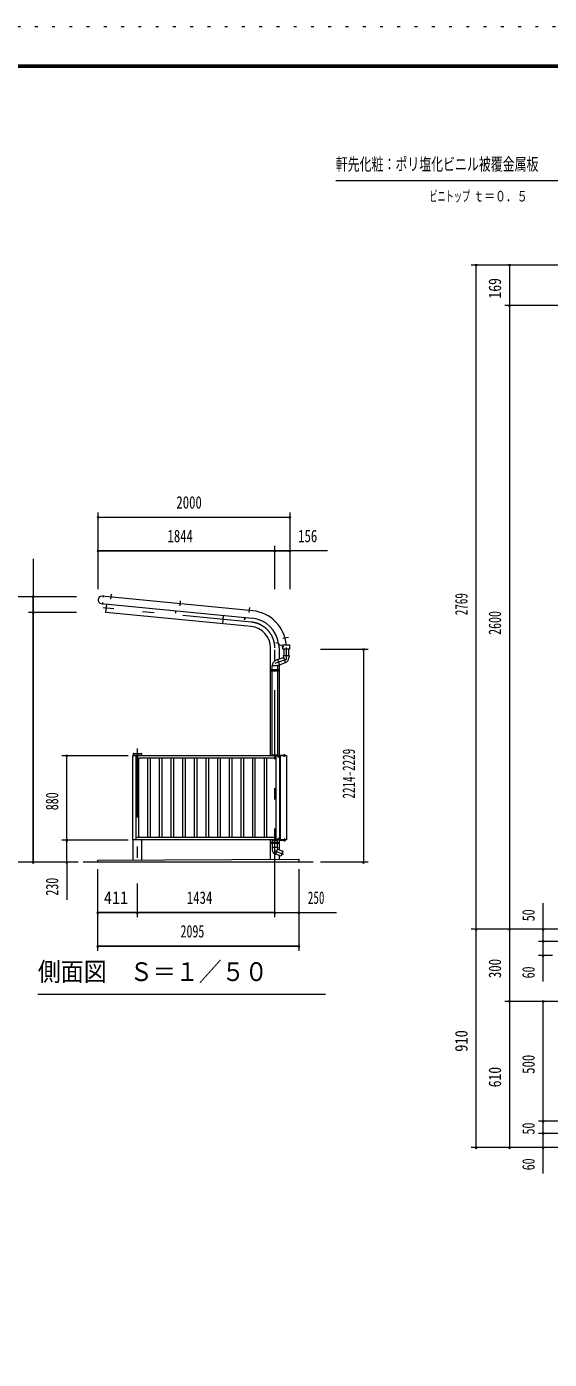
# Model space of a CAD drawing. Units: millimetres, scale not verified, with parts at other scales. Extents: x -27014 to 27021, y -10500 to 10500.
# Drawn here: x 10735 to 16187, y -3387 to 10500 of the extents above; entities that cross this region are included whole.
import ezdxf
from ezdxf.enums import TextEntityAlignment as Align

# ---------------------------------------------------------------- set-up
doc = ezdxf.new("R2010")
doc.units = ezdxf.units.MM
doc.header["$LTSCALE"] = 60
doc.linetypes.add('USER3', pattern=[24, 12, -5, 2, -5])
doc.linetypes.add('USER4', pattern=[3, 0.5, -2.5])
for name, color, linetype, lineweight in [('0-2_1-05BOLD', 7, 'Continuous', 18), ('0-3_1-25CENTER', 3, 'USER3', 18), ('0-4_1-45THIN', 4, 'Continuous', 18), ('0-5_1-55DIM', 3, 'Continuous', 18), ('0-A_2-52DIM', 3, 'Continuous', 18), ('0-C_F-F1PAPER', 5, 'Continuous', 18), ('0-D_F-E_J_ADD', 5, 'USER4', 18)]:
    doc.layers.add(name, color=color, linetype=linetype, lineweight=lineweight)
doc.styles.add('ＭＳ ゴシック', font='')
doc.styles.get('ＭＳ ゴシック').set_extended_font_data('MS Gothic')

msp = doc.modelspace()

# ---------------------------------------------------------------- linework, layer by layer
at = {"layer": '0-2_1-05BOLD'}
for p, q in [((11513.4, 4488), (13086.22, 4336.54)), ((13093.91, 4413.16), (11520.78, 4564.64)), ((12785.21, 4365.53), (12776.87, 4278.84)), ((13379.77, 4054.97), (13441.86, 4060.56)), ((13408.99, 4057.6), (13408.99, 4057.49)), ((13412.19, 4057.49), (13412.19, 4057.89)), ((13279.33, 3800.67), (13279.33, 4025.67)), ((13352.73, 3903.84), (13329.09, 3893.36)), ((13352.73, 3903.84), (13372.57, 3849.34)), ((13416.18, 3925.34), (13353.24, 3902.43)), ((13368.42, 4025.67), (13368.42, 3907.96)), ((13416.18, 4012.49), (13416.18, 3947.34)), ((13434.99, 3873.66), (13416.18, 3925.34)), ((13472.69, 3947.34), (13470.92, 3921.55)), ((13471.18, 3947.34), (13471.18, 4012.49)), ((13279.33, 2904.67), (13279.33, 3784.67)), ((13294.78, 3784.67), (13294.78, 3800.67)), ((13296.38, 3843.22), (13351.38, 3843.22)), ((13296.38, 3800.67), (13296.38, 3842.92)), ((13296.38, 2904.67), (13296.38, 3784.67)), ((13320.83, 3784.67), (13320.83, 3800.67)), ((13320.83, 3792.67), (13326.93, 3792.67)), ((13326.93, 3800.67), (13326.93, 3784.67)), ((13351.38, 3784.67), (13351.38, 2904.67)), ((13352.98, 3800.67), (13352.98, 3784.67)), ((13368.42, 3848.15), (13368.42, 3800.67)), ((13368.42, 3784.67), (13368.42, 2904.67)), ((13372.05, 3850.75), (13434.71, 3873.56)), ((11845.33, 2924.67), (11845.33, 2904.67)), ((11934.43, 2919.67), (11845.33, 2919.67)), ((11848.33, 2927.67), (11931.42, 2927.67)), ((11934.42, 2924.67), (11934.42, 2904.67)), ((11877.88, 2024.67), (11877.88, 2904.67)), ((11877.88, 2879.67), (13335.88, 2879.67)), ((13320.99, 2912.96), (13320.99, 2909.47)), ((13326.76, 2909.47), (13326.76, 2912.96)), ((13335.88, 2904.67), (13335.88, 2024.67)), ((13373.23, 2898.17), (13371.63, 2898.17)), ((13373.23, 2891.67), (13375.23, 2889.67)), ((13375.23, 2887.67), (13373.23, 2889.67)), ((13373.23, 2881.87), (13375.23, 2881.87)), ((13380.03, 2897.18), (13375.23, 2897.18)), ((13375.23, 2893.42), (13380.03, 2893.42)), ((13375.23, 2885.92), (13380.03, 2885.92)), ((13384.63, 2024.67), (13384.63, 2904.67)), ((13420.54, 2912.96), (13420.54, 2909.47)), ((13426.31, 2909.47), (13426.31, 2912.96)), ((11845.33, 1816.42), (11845.33, 2024.67)), ((13335.88, 2049.67), (11877.88, 2049.67)), ((11934.42, 2024.67), (11934.42, 1816.85)), ((13279.33, 2002.67), (13279.33, 2024.67)), ((13279.33, 1823.27), (13279.33, 1986.67)), ((13294.78, 2002.67), (13294.78, 1986.67)), ((13294.88, 1949.76), (13352.88, 1949.76)), ((13294.88, 1949.76), (13296.64, 1923.97)), ((13296.38, 2024.67), (13296.38, 2002.67)), ((13296.38, 1986.67), (13296.38, 1949.76)), ((13320.83, 1986.67), (13320.83, 2002.67)), ((13320.83, 1994.67), (13326.93, 1994.67)), ((13320.99, 2019.87), (13320.99, 2016.38)), ((13326.76, 2016.38), (13326.76, 2019.87)), ((13326.93, 2002.67), (13326.93, 1986.67)), ((13351.38, 2002.67), (13351.38, 2024.67)), ((13351.38, 1949.76), (13351.38, 1986.67)), ((13352.98, 1986.67), (13352.98, 2002.67)), ((13368.42, 2024.67), (13368.42, 2002.67)), ((13368.43, 1986.67), (13368.43, 1921.56)), ((13375.23, 2041.67), (13373.23, 2039.67)), ((13373.23, 2037.67), (13375.23, 2039.67)), ((13380.03, 2043.42), (13375.23, 2043.42)), ((13375.23, 2035.92), (13380.03, 2035.92)), ((13420.54, 2016.38), (13420.54, 2019.87)), ((13426.31, 2019.87), (13426.31, 2016.38)), ((11478.87, 1794.67), (11478.87, 1814.67)), ((13332.57, 1876.08), (13351.38, 1927.76)), ((13368.43, 1863.03), (13368.43, 1823.69)), ((13723.87, 1794.67), (11323.88, 1794.67))]:
    msp.add_line(p, q, dxfattribs=at)
for points in [[(11567.65, 4482.78), (11559.59, 4399.16), (11562.78, 4398.86)], [(13075.48, 4250.08), (11562.48, 4395.77), (11570.83, 4482.47)], [(12289.31, 4413.28), (12287.1, 4390.39), (12290.29, 4390.08), (12292.49, 4412.98)], [(13014.15, 4343.48), (13011.95, 4320.6), (13008.77, 4320.9), (13010.97, 4343.79)], [(13361.61, 4080.32), (13338.96, 4076.33), (13338.41, 4079.48), (13361.03, 4083.47)], [(13416.18, 3925.34), (13414.68, 3947.34), (13472.68, 3947.34)], [(13372.56, 3849.34), (13351.38, 3843.22), (13351.38, 3800.67)], [(13343.88, 2904.67), (13343.88, 2907.87), (13303.88, 2907.87), (13303.88, 2904.67)], [(13330.13, 2907.87), (13330.13, 2909.47), (13317.62, 2909.47), (13317.62, 2907.87)], [(13318.1, 2909.47), (13318.1, 2912.96), (13318.97, 2913.47), (13328.78, 2913.47), (13329.65, 2912.96), (13329.65, 2909.47)], [(13371.63, 2903.67), (13371.63, 2872.87), (13370.87, 2872.87)], [(13373.23, 2898.17), (13373.23, 2881.17), (13371.63, 2881.17)], [(13372.63, 2907.87), (13438.43, 2907.87), (13438.43, 2904.67)], [(13372.63, 2904.67), (13444.63, 2904.67), (13444.63, 2024.67), (13372.63, 2024.67)], [(13375.23, 2881.87), (13375.23, 2897.47), (13373.23, 2897.47)], [(13380.03, 2897.18), (13380.73, 2895.97), (13380.73, 2883.37), (13380.03, 2882.16), (13375.23, 2882.16)], [(13429.68, 2907.87), (13429.68, 2909.47), (13417.18, 2909.47), (13417.18, 2907.87)], [(13417.65, 2909.47), (13417.65, 2912.96), (13418.53, 2913.47), (13428.33, 2913.47), (13429.2, 2912.96), (13429.2, 2909.47)], [(13343.88, 2024.67), (13343.88, 2021.47), (13303.88, 2021.47), (13303.88, 2024.67)], [(13317.62, 2021.47), (13317.62, 2019.87), (13330.13, 2019.87), (13330.13, 2021.47)], [(13329.65, 2019.87), (13329.65, 2016.38), (13328.78, 2015.87), (13318.97, 2015.87), (13318.1, 2016.38), (13318.1, 2019.87)], [(13352.88, 1949.76), (13351.38, 1927.76), (13407.76, 1907.24), (13388.95, 1855.56), (13332.85, 1875.98)], [(13371.63, 2025.67), (13371.63, 2056.47), (13370.87, 2056.47)], [(13371.63, 2048.17), (13373.23, 2048.17), (13373.23, 2031.17), (13371.63, 2031.17)], [(13372.63, 2021.47), (13438.43, 2021.47), (13438.43, 2024.67)], [(13373.23, 2031.87), (13375.23, 2031.87), (13375.23, 2047.47), (13373.23, 2047.47)], [(13375.23, 2047.18), (13380.03, 2047.18), (13380.73, 2045.97), (13380.73, 2033.37), (13380.03, 2032.17), (13375.23, 2032.17)], [(13429.68, 2021.47), (13429.68, 2019.87), (13417.18, 2019.87), (13417.18, 2021.47)], [(13417.65, 2019.87), (13417.65, 2016.38), (13418.53, 2015.87), (13428.33, 2015.87), (13429.2, 2016.38), (13429.2, 2019.87)], [(11478.87, 1814.67), (13573.88, 1824.67), (13573.88, 1794.67)]]:
    msp.add_lwpolyline(points, dxfattribs=at)
for points in [[(13477.79, 4012.49), (13407.79, 4012.49), (13407.79, 4057.49), (13477.79, 4057.49)], [(13370.03, 3800.67), (13370.03, 3784.67), (13277.73, 3784.67), (13277.73, 3800.67)], [(13370.87, 2904.67), (13370.87, 2024.67), (11842.88, 2024.67), (11842.88, 2904.67)], [(13370.03, 2002.67), (13370.03, 1986.67), (13277.73, 1986.67), (13277.73, 2002.67)]]:
    msp.add_lwpolyline(points, close=True, dxfattribs=at)
for centre, radius, start, end in [((11518.5, 4526.28), 38.62, 82.41238, 262.41238), ((13053.87, 4025.67), 312.55, 7.76237, 84.05869), ((13053.87, 4025.67), 389.55, 4.68604, 84.10165), ((13053.87, 4025.67), 225.45, 0, 84.50003), ((13378.42, 4069.91), 15, 187.76337, 275.1433), ((13053.87, 4025.67), 314.55, 0, 6.42661), ((13053.87, 4025.67), 374.55, 4.87415, 5.13853), ((13351.38, 3843.08), 55, 113.90668, 180.16823), ((13416.05, 3925.29), 55, 289.83269, 356.09424), ((11848.33, 2924.67), 3, 90, 180), ((11931.42, 2924.67), 3, 0, 90), ((13319.54, 2911.15), 2.32, 51.46857, 90), ((13323.88, 2904.96), 8.51, 70.17088, 109.83133), ((13328.2, 2911.15), 2.32, 90, 128.54623), ((13372.63, 2903.67), 4.2, 90, 166.21272), ((13372.63, 2903.67), 1, 90, 180), ((13377.85, 2895.3), 2.88, 319.27318, 360), ((13370.27, 2889.67), 10.46, 338.97459, 21.0237), ((13377.85, 2884.04), 2.88, 0, 40.72682), ((13419.1, 2911.15), 2.32, 51.46857, 90), ((13423.43, 2904.96), 8.51, 70.17088, 109.83133), ((13427.76, 2911.15), 2.32, 90, 128.54623), ((13319.54, 2018.19), 2.32, 270, 308.53143), ((13323.88, 2024.38), 8.51, 250.16867, 289.82912), ((13328.2, 2018.19), 2.32, 231.45377, 270), ((13372.63, 2025.67), 4.2, 193.78728, 270), ((13372.63, 2025.67), 1, 180, 270), ((13377.85, 2045.3), 2.88, 319.27318, 360), ((13370.27, 2039.67), 10.46, 338.9763, 21.02541), ((13377.85, 2034.04), 2.88, 0, 40.72682), ((13419.1, 2018.19), 2.32, 270, 308.53143), ((13423.43, 2024.38), 8.51, 250.16867, 289.82912), ((13427.76, 2018.19), 2.32, 231.45377, 270), ((13351.51, 1927.72), 55, 183.90576, 250.16731)]:
    msp.add_arc(centre, radius, start, end, dxfattribs=at)
at = {"layer": '0-3_1-25CENTER'}
for p, q in [((11615.85, 4584.82), (11610.89, 4533.3)), ((11528.36, 4477.51), (11530.37, 4498.42)), ((11535.92, 4555.98), (11537.59, 4573.44)), ((12337.51, 4515.33), (12332.55, 4463.81)), ((13059.17, 4445.85), (13054.21, 4394.32)), ((13079.75, 4294.43), (11533.71, 4443.29)), ((13395.96, 4042.49), (13418.76, 4042.49)), ((13408.56, 4127.39), (13465.39, 4137.41)), ((13323.88, 1425.98), (13323.88, 4025.67)), ((11889.88, 2977.67), (11889.88, 1579.94)), ((13423.43, 2890.19), (13423.43, 2916.38)), ((13352.82, 2889.67), (13384.73, 2889.67)), ((13352.82, 2039.67), (13384.73, 2039.67)), ((13423.43, 2039.15), (13423.43, 2012.96)), ((13417.15, 1874.56), (13323.88, 1908.51))]:
    msp.add_line(p, q, dxfattribs=at)
msp.add_lwpolyline([(13443.68, 4030.63), (13443.68, 3906.09), (13323.88, 3862.48)], dxfattribs=at)
msp.add_arc((13053.87, 4025.67), 270, 0, 84.50003, dxfattribs=at)
at = {"layer": '0-4_1-45THIN'}
for p, q in [((11901.88, 2879.67), (11901.88, 2049.67)), ((11999.38, 2049.67), (11999.38, 2879.67)), ((12023.38, 2879.67), (12023.38, 2049.67)), ((12120.88, 2049.67), (12120.88, 2879.67)), ((12144.87, 2879.67), (12144.87, 2049.67)), ((12242.37, 2049.67), (12242.37, 2879.67)), ((12266.38, 2879.67), (12266.38, 2049.67)), ((12363.88, 2049.67), (12363.88, 2879.67)), ((12387.87, 2879.67), (12387.87, 2049.67)), ((12485.38, 2049.67), (12485.38, 2879.67)), ((12509.38, 2879.67), (12509.38, 2049.67)), ((12606.88, 2049.67), (12606.88, 2879.67)), ((12630.88, 2879.67), (12630.88, 2049.67)), ((12728.38, 2049.67), (12728.38, 2879.67)), ((12752.38, 2879.67), (12752.38, 2049.67)), ((12849.88, 2049.67), (12849.88, 2879.67)), ((12873.87, 2879.67), (12873.87, 2049.67)), ((12971.38, 2049.67), (12971.38, 2879.67)), ((12995.38, 2879.67), (12995.38, 2049.67)), ((13092.87, 2049.67), (13092.87, 2879.67)), ((13116.87, 2879.67), (13116.87, 2049.67)), ((13214.38, 2049.67), (13214.38, 2879.67)), ((13238.38, 2879.67), (13238.38, 2049.67))]:
    msp.add_line(p, q, dxfattribs=at)
at = {"layer": '0-5_1-55DIM'}
for p, q in [((11479.88, 4638.67), (11479.88, 5438.67)), ((13479.88, 5438.67), (13479.88, 4638.67)), ((11489.88, 5388.67), (11469.88, 5388.67)), ((11479.88, 5388.67), (13479.88, 5388.67)), ((11479.88, 5388.67), (13479.88, 5388.67)), ((13489.88, 5388.67), (13469.88, 5388.67)), ((11489.88, 5038.67), (11469.88, 5038.67)), ((11479.88, 5038.67), (13323.88, 5038.67)), ((13872.38, 5038.67), (11479.88, 5038.67)), ((13333.88, 5038.67), (13313.88, 5038.67)), ((13323.88, 4638.67), (13323.88, 5088.67)), ((13323.88, 5038.67), (13479.88, 5038.67)), ((13489.88, 5038.67), (13469.88, 5038.67)), ((10803.88, 4956.17), (10803.88, 1794.67)), ((10403.88, 4563.67), (11253.88, 4563.67)), ((10813.88, 4563.67), (10793.88, 4563.67)), ((10803.88, 4394.67), (10803.88, 4563.67)), ((11253.88, 4394.67), (10753.88, 4394.67)), ((10813.88, 4394.67), (10793.88, 4394.67)), ((10803.88, 1794.67), (10803.88, 4394.67)), ((13798.87, 4012.49), (14298.87, 4012.49)), ((14258.87, 4012.49), (14238.87, 4012.49)), ((14248.87, 4012.49), (14248.87, 1794.67)), ((11103.88, 2904.67), (11792.88, 2904.67)), ((11163.88, 2904.67), (11143.88, 2904.67)), ((11153.88, 2024.67), (11153.88, 2904.67)), ((11103.88, 2024.67), (11792.88, 2024.67)), ((11163.88, 2024.67), (11143.88, 2024.67)), ((11153.88, 1794.67), (11153.88, 2024.67)), ((11273.88, 1794.67), (10403.88, 1794.67)), ((10813.88, 1794.67), (10793.88, 1794.67)), ((11163.88, 1794.67), (11143.88, 1794.67)), ((11153.88, 1794.67), (11153.88, 1402.17)), ((11478.88, 869.67), (11478.88, 1719.67)), ((13573.88, 1719.67), (13573.88, 869.67)), ((14298.87, 1794.67), (13798.87, 1794.67)), ((14258.87, 1794.67), (14238.87, 1794.67)), ((11889.88, 1569.67), (11889.88, 1219.67)), ((13323.88, 1219.67), (13323.88, 1569.67)), ((11488.88, 1269.67), (11468.88, 1269.67)), ((11889.88, 1269.67), (11478.88, 1269.67)), ((11478.88, 1269.67), (13966.37, 1269.67)), ((11899.88, 1269.67), (11879.88, 1269.67)), ((13323.88, 1269.67), (11889.88, 1269.67)), ((13333.88, 1269.67), (13313.88, 1269.67)), ((13323.88, 1269.67), (13573.88, 1269.67)), ((13583.88, 1269.67), (13563.88, 1269.67)), ((11488.88, 919.67), (11468.88, 919.67)), ((11478.88, 919.67), (13573.88, 919.67)), ((13573.88, 919.67), (11478.88, 919.67)), ((13583.88, 919.67), (13563.88, 919.67)), ((10851.38, 419.67), (13851.38, 419.67))]:
    msp.add_line(p, q, dxfattribs=at)
for centre in [(11479.88, 5388.67), (13479.88, 5388.67), (11479.88, 5038.67), (13323.88, 5038.67), (13479.88, 5038.67), (10803.88, 4563.67), (10803.88, 4394.67), (14248.87, 4012.49), (11153.88, 2904.67), (11153.88, 2024.67), (10803.88, 1794.67), (11153.88, 1794.67), (14248.87, 1794.67), (11478.88, 1269.67), (11889.88, 1269.67), (13323.88, 1269.67), (13573.88, 1269.67), (11478.88, 919.67), (13573.88, 919.67)]:
    msp.add_arc(centre, 10, 180, 0, dxfattribs=at)
at = {"layer": '0-A_2-52DIM'}
for p, q in [((15372.31, 8017.43), (17101.91, 8017.43)), ((15432.31, 8017.43), (15412.31, 8017.43)), ((15422.31, -1180.07), (15422.31, 8019.94)), ((15782.31, 8017.43), (15762.31, 8017.43)), ((15772.31, 8019.94), (15772.31, -1180.07)), ((17281.44, 7594.92), (15722.31, 7594.92)), ((15782.31, 7594.92), (15762.31, 7594.92)), ((16122.31, 549.93), (16122.31, 1364.93)), ((16822.31, 1094.93), (15372.31, 1094.93)), ((15432.31, 1094.93), (15412.31, 1094.93)), ((15782.31, 1094.93), (15762.31, 1094.93)), ((16132.31, 1094.93), (16112.31, 1094.93)), ((16072.31, 969.93), (17147.31, 969.93)), ((16132.31, 969.93), (16112.31, 969.93)), ((16220.44, 819.93), (16072.31, 819.93)), ((16132.31, 819.93), (16112.31, 819.93)), ((15722.31, 344.93), (19984.81, 344.93)), ((15782.31, 344.93), (15762.31, 344.93)), ((16132.31, 344.93), (16112.31, 344.93)), ((16122.31, -1450.07), (16122.31, 344.93)), ((19984.81, -905.07), (16072.31, -905.07)), ((16132.31, -905.07), (16112.31, -905.07)), ((16072.31, -1030.07), (19984.81, -1030.07)), ((16132.31, -1030.07), (16112.31, -1030.07)), ((19984.81, -1180.07), (15372.31, -1180.07)), ((15432.31, -1180.07), (15412.31, -1180.07)), ((15782.31, -1180.07), (15762.31, -1180.07)), ((16132.31, -1180.07), (16112.31, -1180.07))]:
    msp.add_line(p, q, dxfattribs=at)
msp.add_lwpolyline([(17211.76, 7970.46), (16559.81, 8894.93), (13959.81, 8894.93)], dxfattribs=at)
for centre in [(15422.31, 8017.43), (15772.31, 8017.43), (15772.31, 7594.92), (15422.31, 1094.93), (15772.31, 1094.93), (16122.31, 1094.93), (16122.31, 969.93), (16122.31, 819.93), (15772.31, 344.93), (16122.31, 344.93), (16122.31, -905.07), (16122.31, -1030.07), (15422.31, -1180.07), (15772.31, -1180.07), (16122.31, -1180.07)]:
    msp.add_arc(centre, 10, 180, 0, dxfattribs=at)
at = {"layer": '0-C_F-F1PAPER'}
for points in [[(26521.22, -10000), (-2178.78, -10000), (-2178.78, 10100), (26521.22, 10100)], [(26518.72, -9997.5), (26518.72, 10097.5), (-2176.28, 10097.5), (-2176.28, -9997.5)], [(26516.22, -9995), (26516.22, 10095), (-2173.78, 10095), (-2173.78, -9995)], [(26513.72, -9992.5), (-2171.28, -9992.5), (-2171.28, 10092.5), (26513.72, 10092.5)], [(26511.22, -9990), (26511.22, 10090), (-2168.78, 10090), (-2168.78, -9990)], [(26508.72, -9987.5), (-2166.28, -9987.5), (-2166.28, 10087.5), (26508.72, 10087.5)], [(26506.22, -9985), (26506.22, 10085), (-2163.78, 10085), (-2163.78, -9985)], [(26503.72, -9982.5), (-2161.28, -9982.5), (-2161.28, 10082.5), (26503.72, 10082.5)], [(26501.22, -9980), (-2158.78, -9980), (-2158.78, 10080), (26501.22, 10080)], [(26498.72, -9977.5), (-2156.28, -9977.5), (-2156.28, 10077.5), (26498.72, 10077.5)], [(26496.22, -9975), (26496.22, 10075), (-2153.78, 10075), (-2153.78, -9975)]]:
    msp.add_lwpolyline(points, close=True, dxfattribs=at)
at = {"layer": '0-D_F-E_J_ADD'}
msp.add_lwpolyline([(27021.22, -10500), (-2678.78, -10500), (-2678.78, 10500), (27021.22, 10500)], close=True, dxfattribs=at)

# ---------------------------------------------------------------- texts
at = {"layer": '0-5_1-55DIM', "color": 7, "style": 'ＭＳ ゴシック'}
for s, height, width, p in [('2000', 130.2, 0.75, (12296.84, 5438.67)), ('1844', 130.2, 0.75, (12204.32, 5088.67)), ('156', 130.2, 0.75, (13567.23, 5088.67)), ('411', 130.2, 0.95, (11541.16, 1319.67)), ('1434', 130.2, 0.75, (12406.36, 1319.67)), ('250', 130.2, 0.65, (13668.29, 1319.67)), ('2095', 130.2, 0.7, (12340.37, 969.67)), ('側面図\u3000Ｓ＝１／５０', 195.4, 0.9, (10851.38, 496.31))]:
    msp.add_text(s, height=height, dxfattribs=dict(at, width=width)).set_placement(p, align=Align.BOTTOM_LEFT)
for s, width, p in [('2214-2229', 0.65, (14198.87, 2456.56)), ('880', 0.7, (11103.88, 2334.95)), ('230', 0.7, (11103.88, 1445.03))]:
    msp.add_text(s, height=130.2, rotation=90, dxfattribs=dict(at, width=width)).set_placement(p, align=Align.BOTTOM_LEFT)
at = {"layer": '0-A_2-52DIM', "color": 7, "style": 'ＭＳ ゴシック'}
for s, height, width, p in [('軒先化粧：ポリ塩化ビニル被覆金属板', 130.2, 0.7, (13959.81, 8962.7)), ('ビニトップ ', 110.7, 0.55, (14934.81, 8644.93)), ('ｔ＝０．５', 110.7, 0.75, (15394.08, 8644.93))]:
    msp.add_text(s, height=height, dxfattribs=dict(at, width=width)).set_placement(p, align=Align.BOTTOM_LEFT)
for s, width, p in [('169', 0.8, (15722.31, 7667.1)), ('2769', 0.65, (15372.31, 4366.94)), ('2600', 0.7, (15722.31, 4162.18)), ('50', 0.7, (16072.31, 1178.21)), ('300', 0.75, (15722.31, 585.83)), ('60', 0.7, (16072.31, 582.81)), ('910', 0.85, (15372.31, -182.64)), ('500', 0.75, (16072.31, -412.51)), ('610', 0.8, (15722.31, -552.44)), ('50', 0.7, (16072.31, -1044.29)), ('60', 0.7, (16072.31, -1417.19))]:
    msp.add_text(s, height=130.2, rotation=90, dxfattribs=dict(at, width=width)).set_placement(p, align=Align.BOTTOM_LEFT)

doc.saveas('drawing.dxf')
